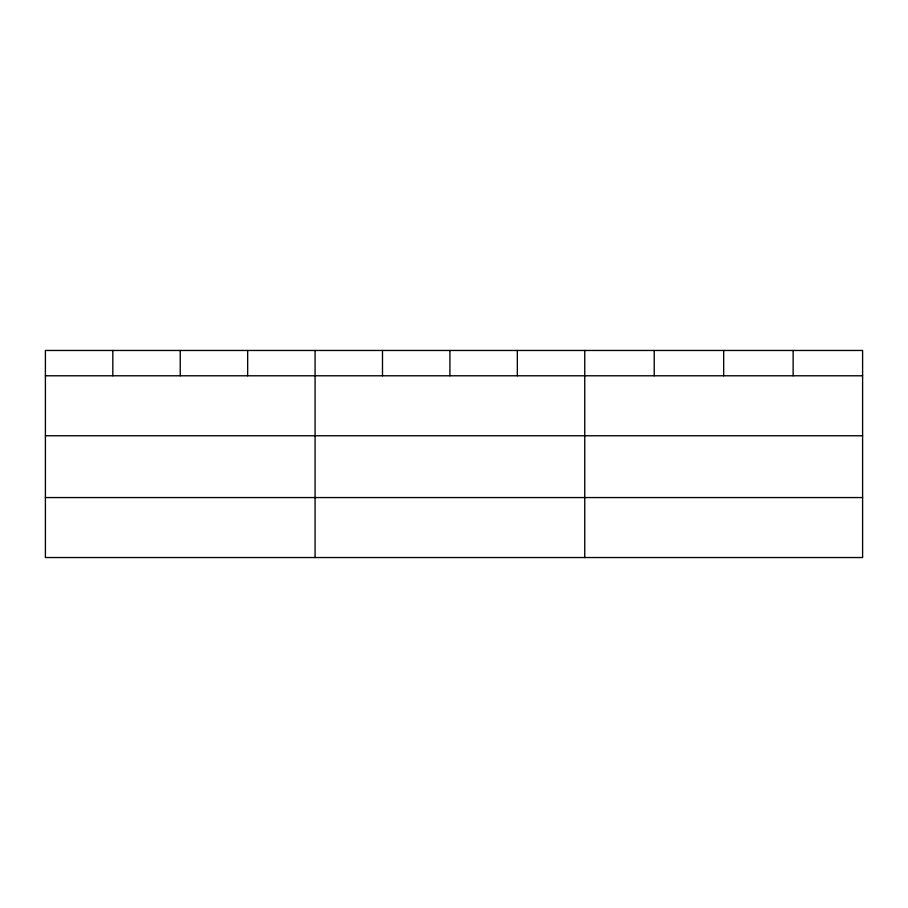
<?xml version="1.0" encoding="UTF-8"?>
<svg xmlns="http://www.w3.org/2000/svg" width="908" height="908" viewBox="0 0 908 908"><rect width="100%" height="100%" fill="white"/><g stroke="black" fill="none" stroke-linecap="round" stroke-linejoin="round"><path stroke-width="1.36" d="M862.6 435.761L862.6 350.465L45.4 350.465L45.4 557.535L862.6 557.535L862.6 435.761L45.4 435.761M45.4 375.787L862.6 375.787M45.4 497.561L862.6 497.561M793.138 350.465L793.138 375.787M723.676 350.465L723.676 375.787M654.214 350.465L654.214 375.787M584.752 350.465L584.752 557.535M517.333 350.465L517.333 375.787M449.914 350.465L449.914 375.787M382.495 350.465L382.495 375.787M315.076 350.465L315.076 557.535M247.657 350.465L247.657 375.787M180.238 350.465L180.238 375.787M112.819 350.465L112.819 375.787"/></g></svg>
